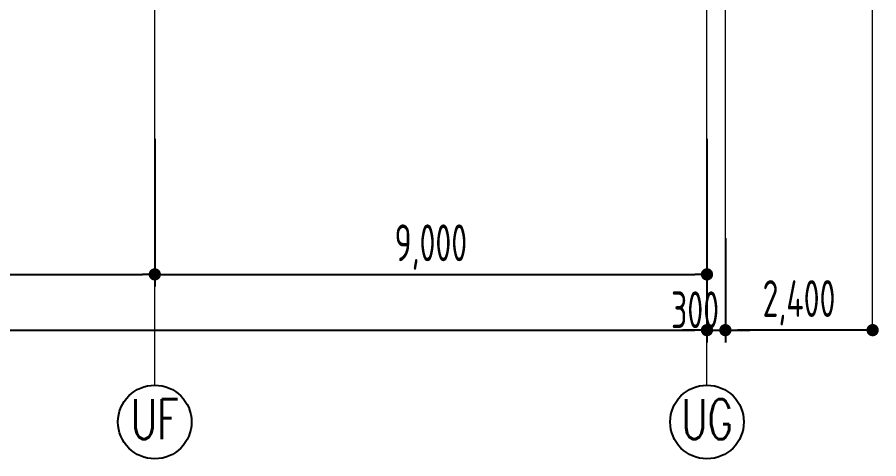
# Model space of a CAD drawing. Extents: x 0 to 160756, y 0 to 229247.
# Drawn here: x 60893 to 74935, y 60682 to 67883 of the extents above; entities that cross this region are included whole.
import ezdxf
from ezdxf.enums import TextEntityAlignment as Align
from ezdxf.xclip import XClip

# ---------------------------------------------------------------- set-up
doc = ezdxf.new("R2010")
doc.units = 0
doc.header["$LTSCALE"] = 10
doc.header["$XCLIPFRAME"] = 2
doc.linetypes.add('H12設備棟3F$0$CENTERK3', pattern=[2.749, 2.5, -0.083, 0.083, -0.083])
doc.linetypes.add('H12設備棟3F$0$CENTERK5', pattern=[6.916, 6.667, -0.083, 0.083, -0.083])
for name, color, linetype in [('H12設備棟3F$0$H-SIN', 252, 'H12設備棟3F$0$CENTERK5'), ('H12設備棟3F$0$K-SIN', 252, 'H12設備棟3F$0$CENTERK3'), ('H12設備棟3F$0$SIN-M', 3, 'Continuous'), ('H12設備棟3F$0$柱位', 3, 'Continuous')]:
    doc.layers.add(name, color=color, linetype=linetype)
doc.styles.add('H12設備棟3F$0$CHINA', font='romans.shx', dxfattribs={"width": 0.7, "bigfont": 'chineset.shx'})
doc.styles.add('H12設備棟3F$0$dim-txt', font='isocp.shx', dxfattribs={"width": 0.7, "bigfont": 'chineset.shx'})
doc.dimstyles.new('H12設備棟3F$0$ARCH-dim-2000', dxfattribs={"dimscale": 2000, "dimtxt": 0.3, "dimasz": 0.1, "dimexe": 0.1, "dimexo": 0.1, "dimgap": 0.05, "dimtad": 1, "dimdec": 0, "dimrnd": 0.1, "dimdsep": 46, "dimlunit": 6, "dimtxsty": 'H12設備棟3F$0$dim-txt', "dimblk": 'H12設備棟3F$0$_Dot', "dimblk1": 'H12設備棟3F$0$_Origin', "dimblk2": 'H12設備棟3F$0$_Origin', "dimcen": 2, "dimclrd": 256, "dimclre": 256, "dimclrt": 256, "dimadec": 0, "dimazin": 0, "dimtfac": 1, "dimtdec": 1, "dimtix": 1, "dimtmove": 2, "dimatfit": 3, "dimldrblk": 'H12設備棟3F$0$_Origin', "dimfxl": 1, "dimtvp": 1, "dimtolj": 1, "dimarcsym": 0})

# ---------------------------------------------------------------- blocks, each defined once
blk = doc.blocks.new('H12設備棟3F$0$_Dot')
at = {"color": 0, "linetype": 'ByBlock', "lineweight": -2}
blk.add_line((-0.5, 0), (-1, 0), dxfattribs=at)
at = {"color": 0, "linetype": 'ByBlock', "const_width": 0.5}
blk.add_lwpolyline([(-0.25, 0, 1), (0.25, 0, 1)], format="xyb", close=True, dxfattribs=at)
blk = doc.blocks.new('*D28')
at = {"layer": 'DEFPOINTS', "color": 0, "transparency": 16777216}
for p in [(72135, 64480), (72435, 64480), (72435, 62780)]:
    blk.add_point(p, dxfattribs=at)
at = {"layer": 'H12設備棟3F$0$SIN-M', "lineweight": -2, "transparency": 16777216}
for p, q in [((72135, 64280), (72135, 62580)), ((72435, 64280), (72435, 62580)), ((71935, 62780), (71735, 62780)), ((72135, 62780), (72435, 62780)), ((72635, 62780), (72835, 62780))]:
    blk.add_line(p, q, dxfattribs=at)
at = {"layer": 'H12設備棟3F$0$SIN-M', "lineweight": -2, "transparency": 16777216, "xscale": 200, "yscale": 200, "zscale": 200}
blk.add_blockref('H12設備棟3F$0$_Dot', (72135, 62780), dxfattribs=at)
at = {"layer": 'H12設備棟3F$0$SIN-M', "lineweight": -2, "transparency": 16777216, "xscale": 200, "yscale": 200, "zscale": 200, "rotation": 180}
blk.add_blockref('H12設備棟3F$0$_Dot', (72435, 62780), dxfattribs=at)
at = {"layer": 'H12設備棟3F$0$SIN-M', "transparency": 16777216, "insert": (71941, 63112), "char_height": 600, "attachment_point": 5, "style": 'H12設備棟3F$0$dim-txt'}
blk.add_mtext('\\A1;300', dxfattribs=at)
blk = doc.blocks.new('H12設備棟3F$0$_Origin')
at = {"color": 0, "lineweight": -2}
blk.add_line((0, 0), (-1, 0), dxfattribs=at)
blk.add_circle((0, 0), 0.5, dxfattribs=at)
blk = doc.blocks.new('*D30')
at = {"layer": 'DEFPOINTS', "color": 0, "transparency": 16777216}
for p in [(18135, 63680), (72135, 63680), (72135, 62780)]:
    blk.add_point(p, dxfattribs=at)
at = {"layer": 'H12設備棟3F$0$SIN-M', "lineweight": -2, "transparency": 16777216}
for p, q in [((18135, 63480), (18135, 62580)), ((72135, 63480), (72135, 62580)), ((18335, 62780), (71935, 62780))]:
    blk.add_line(p, q, dxfattribs=at)
at = {"layer": 'H12設備棟3F$0$SIN-M', "lineweight": -2, "transparency": 16777216, "xscale": 200, "yscale": 200, "zscale": 200, "rotation": 180}
blk.add_blockref('H12設備棟3F$0$_Dot', (18135, 62780), dxfattribs=at)
at = {"layer": 'H12設備棟3F$0$SIN-M', "lineweight": -2, "transparency": 16777216, "xscale": 200, "yscale": 200, "zscale": 200}
blk.add_blockref('H12設備棟3F$0$_Dot', (72135, 62780), dxfattribs=at)
at = {"layer": 'H12設備棟3F$0$SIN-M', "transparency": 16777216, "insert": (45135, 63225), "char_height": 600, "attachment_point": 5, "style": 'H12設備棟3F$0$dim-txt'}
blk.add_mtext('\\A1;54,000', dxfattribs=at)
blk = doc.blocks.new('*D35')
at = {"layer": 'DEFPOINTS', "color": 0, "transparency": 16777216}
for p in [(54135, 66098), (63135, 66098), (63135, 63689)]:
    blk.add_point(p, dxfattribs=at)
at = {"layer": 'H12設備棟3F$0$SIN-M', "lineweight": -2, "transparency": 16777216}
for p, q in [((54135, 65898), (54135, 63489)), ((63135, 65898), (63135, 63489)), ((54335, 63689), (62935, 63689))]:
    blk.add_line(p, q, dxfattribs=at)
at = {"layer": 'H12設備棟3F$0$SIN-M', "lineweight": -2, "transparency": 16777216, "xscale": 200, "yscale": 200, "zscale": 200, "rotation": 180}
blk.add_blockref('H12設備棟3F$0$_Dot', (54135, 63689), dxfattribs=at)
at = {"layer": 'H12設備棟3F$0$SIN-M', "lineweight": -2, "transparency": 16777216, "xscale": 200, "yscale": 200, "zscale": 200}
blk.add_blockref('H12設備棟3F$0$_Dot', (63135, 63689), dxfattribs=at)
at = {"layer": 'H12設備棟3F$0$SIN-M', "transparency": 16777216, "insert": (58635, 64134), "char_height": 600, "attachment_point": 5, "style": 'H12設備棟3F$0$dim-txt'}
blk.add_mtext('\\A1;9,000', dxfattribs=at)
blk = doc.blocks.new('*D36')
at = {"layer": 'DEFPOINTS', "color": 0, "transparency": 16777216}
for p in [(63135, 66098), (72135, 66098), (72135, 63689)]:
    blk.add_point(p, dxfattribs=at)
at = {"layer": 'H12設備棟3F$0$SIN-M', "lineweight": -2, "transparency": 16777216}
for p, q in [((63135, 65898), (63135, 63489)), ((72135, 65898), (72135, 63489)), ((63335, 63689), (71935, 63689))]:
    blk.add_line(p, q, dxfattribs=at)
at = {"layer": 'H12設備棟3F$0$SIN-M', "lineweight": -2, "transparency": 16777216, "xscale": 200, "yscale": 200, "zscale": 200, "rotation": 180}
blk.add_blockref('H12設備棟3F$0$_Dot', (63135, 63689), dxfattribs=at)
at = {"layer": 'H12設備棟3F$0$SIN-M', "lineweight": -2, "transparency": 16777216, "xscale": 200, "yscale": 200, "zscale": 200}
blk.add_blockref('H12設備棟3F$0$_Dot', (72135, 63689), dxfattribs=at)
at = {"layer": 'H12設備棟3F$0$SIN-M', "transparency": 16777216, "insert": (67635, 64134), "char_height": 600, "attachment_point": 5, "style": 'H12設備棟3F$0$dim-txt'}
blk.add_mtext('\\A1;9,000', dxfattribs=at)
blk = doc.blocks.new('*D46')
at = {"layer": 'DEFPOINTS', "color": 0, "transparency": 16777216}
for p in [(72435, 62780), (72435, 62780), (74835, 62780)]:
    blk.add_point(p, dxfattribs=at)
at = {"layer": 'H12設備棟3F$0$SIN-M', "lineweight": -2, "transparency": 16777216}
blk.add_line((74635, 62780), (72635, 62780), dxfattribs=at)
at = {"layer": 'H12設備棟3F$0$SIN-M', "lineweight": -2, "transparency": 16777216, "xscale": 200, "yscale": 200, "zscale": 200, "rotation": 180}
blk.add_blockref('H12設備棟3F$0$_Dot', (72435, 62780), dxfattribs=at)
at = {"layer": 'H12設備棟3F$0$SIN-M', "lineweight": -2, "transparency": 16777216, "xscale": 200, "yscale": 200, "zscale": 200}
blk.add_blockref('H12設備棟3F$0$_Dot', (74835, 62780), dxfattribs=at)
at = {"layer": 'H12設備棟3F$0$SIN-M', "transparency": 16777216, "insert": (73635, 63225), "char_height": 600, "attachment_point": 5, "style": 'H12設備棟3F$0$dim-txt'}
blk.add_mtext('\\A1;2,400', dxfattribs=at)
blk = doc.blocks.new('H12設備棟3F')
at = {"layer": 'H12設備棟3F$0$H-SIN', "lineweight": 5}
for p, q in [((63135.2, 61882.1), (63135.2, 107531.3)), ((72135.2, 61882.1), (72135.2, 107531.3))]:
    blk.add_line(p, q, dxfattribs=at)
at = {"layer": 'H12設備棟3F$0$K-SIN', "lineweight": 5}
for p, q in [((72435.2, 62779.5), (72435.2, 107531.3)), ((74835.2, 62779.5), (74835.2, 75643.8))]:
    blk.add_line(p, q, dxfattribs=at)
at = {"layer": 'H12設備棟3F$0$柱位'}
for centre in [(63135.2, 61282.1), (72135.2, 61282.1)]:
    blk.add_circle(centre, 600, dxfattribs=at)
at = {"layer": 'H12設備棟3F$0$柱位', "linetype": 'Continuous', "style": 'H12設備棟3F$0$CHINA', "width": 0.7}
for s, p in [('UF', (63135.2, 61001.6)), ('UG', (72135.2, 61001.6))]:
    blk.add_text(s, height=650, dxfattribs=at).set_placement(p, align=Align.CENTER)
at = {"layer": 'H12設備棟3F$0$SIN-M'}
for base, p1, p2, picture, middle in [((63135.2, 63689.2), (54135.2, 66098.4), (63135.2, 66098.4), '*D35', (58635.2, 64134.1)), ((72135.2, 63689.2), (63135.2, 66098.4), (72135.2, 66098.4), '*D36', (67635.2, 64134.1)), ((72135.2, 62779.5), (18135.2, 63679.5), (72135.2, 63679.5), '*D30', (45135.2, 63224.5)), ((72435.2, 62779.5), (74835.2, 62779.5), (72435.2, 62779.5), '*D46', (73635.2, 63224.6))]:
    dim = blk.add_linear_dim(base=base, p1=p1, p2=p2, dimstyle='H12設備棟3F$0$ARCH-dim-2000', dxfattribs=at)
    dim.commit()
    dim.dimension.update_dxf_attribs({"geometry": picture, "text_midpoint": middle})
dim = blk.add_linear_dim(base=(72435.2, 62779.5), p1=(72135.2, 64479.5), p2=(72435.2, 64479.5), dimstyle='H12設備棟3F$0$ARCH-dim-2000', dxfattribs=at)
dim.commit()
dim.dimension.update_dxf_attribs({"geometry": '*D28', "text_midpoint": (71941.4, 63111.9), "dimtype": 128})

msp = doc.modelspace()

# ---------------------------------------------------------------- block references
ref = msp.add_blockref('H12設備棟3F', (0, 0))
XClip(ref).set_block_clipping_path([(52480.8428845762, 60066.8604644329), (84559.6547477046, 105824.4625800119)])

doc.saveas('drawing.dxf')
